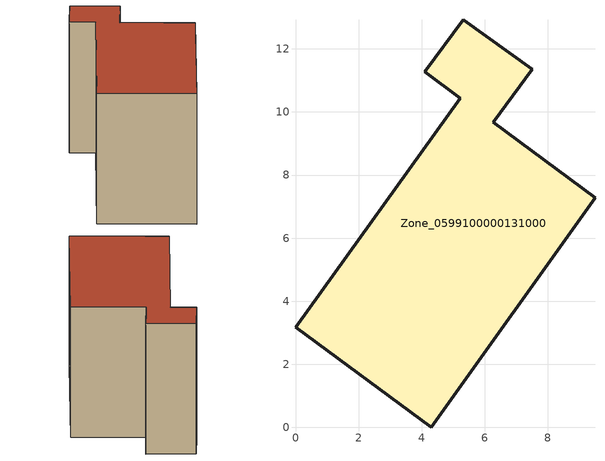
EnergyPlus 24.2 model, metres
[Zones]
Zone_0599100000131000
 floor ground (C_G): 4.1,11.27 5.32,12.93 7.51,11.35 6.27,9.67 9.5,7.29 4.3,0 0,3.17 5.23,10.44 z0
 wall outside (C_F): 4.3,0 9.5,7.29 6.27,9.67 7.51,11.35 5.32,12.93 4.1,11.27 5.23,10.44 0,3.17 4.3,0 z0:7.67
 roof outside (C_R): 5.32,12.93 4.1,11.27 5.23,10.44 0,3.17 4.3,0 9.5,7.29 6.27,9.67 7.51,11.35 z7.67
[BUILDING]
Pand.0599100000131000: North Axis=0; Terrain=City; Loads Convergence Tolerance Value=0.04; Temperature Convergence Tolerance Value=0.4; Solar Distribution=FullExterior; Maximum Number of Warmup Days=25; Minimum Number of Warmup Days=1
[Site:Location]
Rotterdam.The.Hague.AP_ZH_NLD Design_Conditions: Latitude=51.96; Longitude=4.45; Time Zone=1; Elevation=-4.5
[SITE:GROUNDTEMPERATURE:BUILDINGSURFACE]
18, 18, 18, 18, 18, 18, 18, 18, 18, 18, 18, 18
[MATERIAL] Thermal Absorptance=0.9; Solar Absorptance=0.7; Visible Absorptance=0.7
Name | Roughness | Thickness | Conductivity | Density | Specific Heat
G.TI.1975-1991 | MediumSmooth | 0.15 | 0.288461 | 540 | 1210
F.TI.1975-1991 | Rough | 0.3 | 0.230769 | 1920 | 840
R.TI.1975-1991 | MediumRough | 0.2 | 0.153846 | 1500 | 1000
[CONSTRUCTION]
C_G: G.TI.1975-1991
C_F: F.TI.1975-1991
C_R: R.TI.1975-1991
[ZONE]
Zone_0599100000131000: Type=1; Multiplier=1; Ceiling Height=Autocalculate; Volume=Autocalculate; Floor Area=autocalculate; Part of Total Floor Area=Yes
[ZONEINFILTRATION:DESIGNFLOWRATE]
Infil_Zone_0599100000131000: Zone or ZoneList or Space or SpaceList=Zone_0599100000131000; Schedule=AlwaysOn; Design Flow Rate Calculation Method=Flow/Area; Flow Rate per Floor Area=0.003; Constant Term Coefficient=1; Temperature Term Coefficient=0; Velocity Term Coefficient=0; Velocity Squared Term Coefficient=0
[HVACTEMPLATE:ZONE:IDEALLOADSAIRSYSTEM]
Zone_0599100000131000: Maximum Heating Supply Air Temperature=50; Minimum Cooling Supply Air Temperature=13; Maximum Heating Supply Air Humidity Ratio=0.0156; Minimum Cooling Supply Air Humidity Ratio=0.0077; Heating Limit=NoLimit; Cooling Limit=NoLimit; Dehumidification Control Type=ConstantSensibleHeatRatio; Cooling Sensible Heat Ratio=0.7; Dehumidification Setpoint=60; Humidification Control Type=None; Humidification Setpoint=30; Outdoor Air Method=None; Outdoor Air Flow Rate per Person=0.00944; Outdoor Air Flow Rate per Zone Floor Area=0; Outdoor Air Flow Rate per Zone=0; Demand Controlled Ventilation Type=None; Outdoor Air Economizer Type=NoEconomizer; Heat Recovery Type=None; Sensible Heat Recovery Effectiveness=0.7; Latent Heat Recovery Effectiveness=0.65
[ZONECONTROL:THERMOSTAT]
ThermostatControl_Zone_0599100000131000: Zone or ZoneList=Zone_0599100000131000; Control Type Schedule=DualSetpointControlType; Control 1=Thermostat_Zone_0599100000131000; Temperature Difference Between Cutout And Setpoint=0
[THERMOSTATSETPOINT:DUALSETPOINT]
Thermostat_Zone_0599100000131000: Heating Setpoint Temperature Schedule=HeatingSetpoint_Zone_0599100000131000; Cooling Setpoint Temperature Schedule=CoolingSetpoint_Zone_0599100000131000
[SCHEDULE:COMPACT]
HeatingSetpoint_Zone_0599100000131000: Through: 12/31, For: AllDays, Until: 24:00, 21
CoolingSetpoint_Zone_0599100000131000: Through: 12/31, For: AllDays, Until: 24:00, 24
DualSetpointControlType: Through: 12/31, For: AllDays, Until: 24:00, 4
AlwaysOn: Through: 12/31, For: AllDays, Until: 24:00, 1
